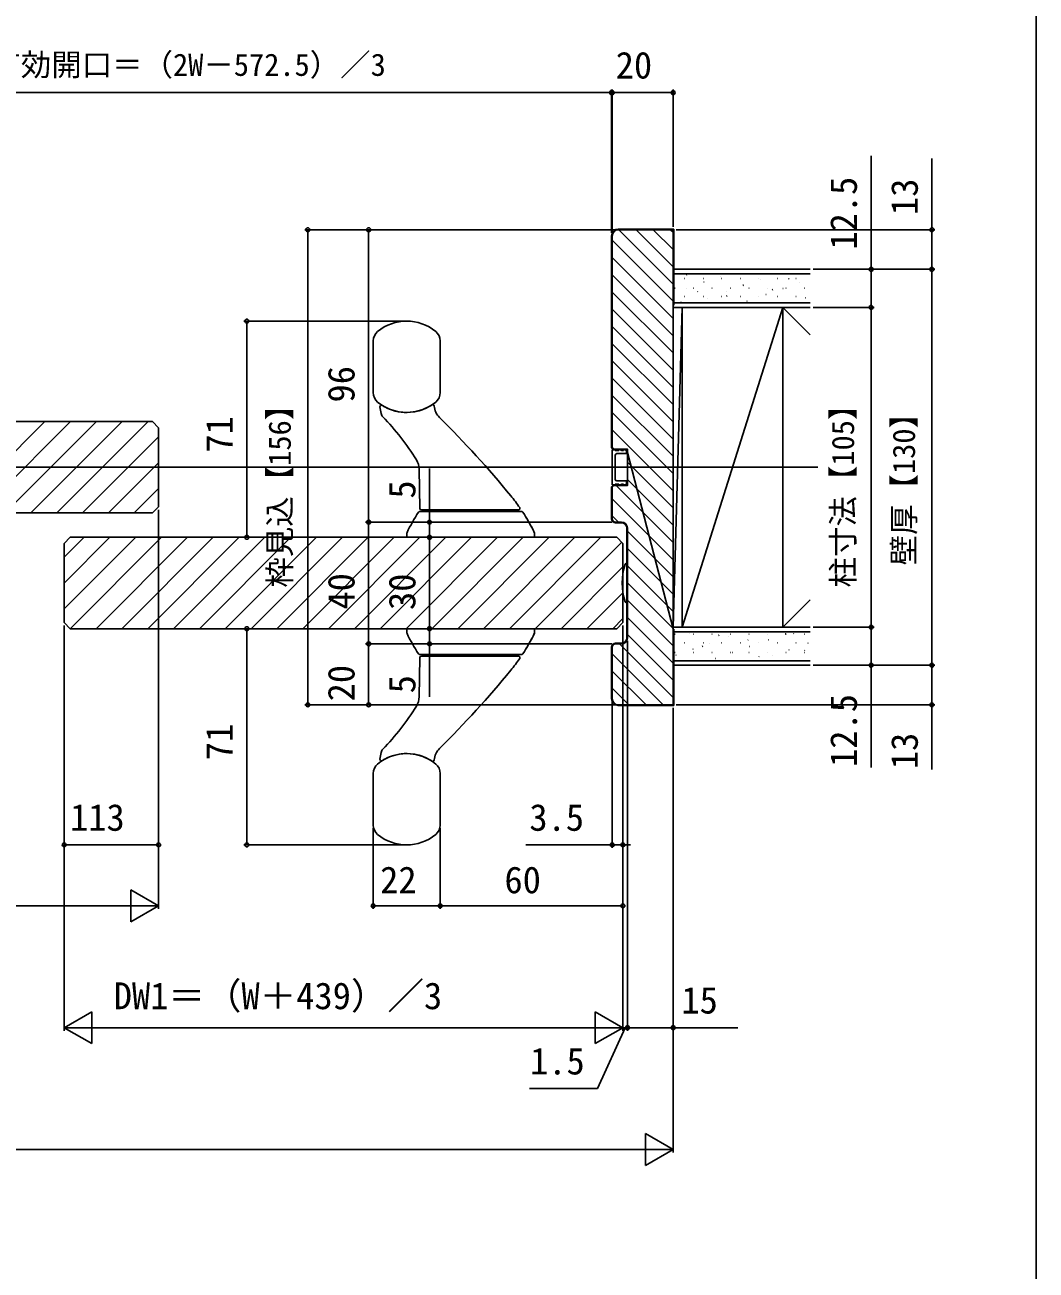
# Model space of a CAD drawing. Units: millimetres, scale not verified. Extents: x -525 to 525, y -783 to 779.
# Drawn here: x 192.9 to 525, y -1.9 to 406.9 of the extents above; entities that cross this region are included whole.
import ezdxf
from ezdxf.enums import TextEntityAlignment as Align

# ---------------------------------------------------------------- set-up
doc = ezdxf.new("R2010")
doc.units = ezdxf.units.MM
doc.header["$LTSCALE"] = 4
for name, color, linetype in [('0-3_YKK_11', 7, 'Continuous'), ('0-4_YKK_12', 2, 'Continuous'), ('0-5_YKK_13', 4, 'Continuous'), ('0-7_YKK_D', 6, 'Continuous'), ('0-8_YKK_ZWAK', 7, 'Continuous'), ('0-9_YSS_K', 3, 'Continuous')]:
    doc.layers.add(name, color=color, linetype=linetype)
doc.styles.add('ＭＳ ゴシック', font='')
doc.styles.get('ＭＳ ゴシック').set_extended_font_data('MS Gothic')

msp = doc.modelspace()

# ---------------------------------------------------------------- linework, layer by layer
at = {"layer": '0-3_YKK_11'}
for p, q in [((405.991, 339.895), (387.791, 339.895)), ((405.991, 339.895), (405.991, 314.895)), ((405.991, 314.895), (405.791, 314.895)), ((390.591, 266.495), (390.791, 266.495)), ((405.791, 208.695), (390.791, 266.495)), ((390.591, 256.895), (390.791, 256.895)), ((386.791, 243.695), (388.791, 243.695)), ((388.791, 243.495), (386.791, 243.495)), ((390.591, 205.695), (390.591, 241.695)), ((390.791, 241.695), (390.791, 205.695)), ((405.791, 208.495), (405.991, 208.495)), ((385.591, 185.695), (385.591, 202.695)), ((385.791, 202.695), (385.791, 185.695)), ((386.791, 203.895), (388.791, 203.895)), ((388.791, 203.695), (386.791, 203.695))]:
    msp.add_line(p, q, dxfattribs=at)
for points in [[(405.791, 208.695), (405.791, 314.695), (405.791, 339.695), (387.791, 339.695)], [(385.591, 337.695), (385.591, 268.112), (386.208, 267.495), (390.591, 267.495), (390.591, 266.495)], [(385.791, 337.695), (385.791, 268.195), (386.291, 267.695), (390.791, 267.695), (390.791, 266.695), (390.791, 256.695), (390.791, 255.695), (386.291, 255.695), (385.791, 255.195), (385.791, 244.695)], [(385.591, 244.695), (385.591, 255.278), (386.208, 255.895), (390.591, 255.895), (390.591, 256.895)], [(387.791, 183.695), (405.791, 183.695), (405.791, 208.695)], [(405.991, 208.495), (405.991, 183.495), (387.791, 183.495)]]:
    msp.add_lwpolyline(points, dxfattribs=at)
for centre, radius, start, end in [((387.791, 337.695), 2.2, 90.00001, 179.99999), ((387.791, 337.695), 2, 90.00001, 179.99999), ((386.791, 244.695), 1.2, 180.00001, 269.99999), ((386.791, 244.695), 1, 180.00001, 269.99999), ((388.791, 241.695), 2, 0.00001, 89.99999), ((388.791, 241.695), 1.8, 0.00001, 89.99999), ((388.791, 205.695), 2, 270.00001, 359.99999), ((388.791, 205.695), 1.8, 270.00001, 359.99999), ((386.791, 202.695), 1.2, 90.00001, 179.99999), ((386.791, 202.695), 1, 90.00001, 179.99999), ((387.791, 185.695), 2.2, 180.00001, 269.99999), ((387.791, 185.695), 2, 180.00001, 269.99999)]:
    msp.add_arc(centre, radius, start, end, dxfattribs=at)
at = {"layer": '0-4_YKK_12'}
for p, q in [((234.791, 276.695), (85.291, 276.695)), ((169.406, 246.695), (199.406, 276.695)), ((177.891, 246.695), (207.891, 276.695)), ((186.376, 246.695), (216.376, 276.695)), ((194.862, 246.695), (224.862, 276.695)), ((203.347, 246.695), (233.347, 276.695)), ((234.791, 276.695), (236.791, 274.695)), ((236.791, 248.695), (236.791, 274.695)), ((211.832, 246.695), (236.791, 271.653)), ((-103.209, 261.695), (453.291, 261.695)), ((220.318, 246.695), (236.791, 263.168)), ((228.803, 246.695), (236.791, 254.683)), ((234.791, 246.695), (85.291, 246.695)), ((234.791, 246.695), (236.791, 248.695)), ((205.791, 236.695), (207.791, 238.695)), ((205.791, 232.168), (212.318, 238.695)), ((205.791, 223.683), (220.803, 238.695)), ((205.791, 215.197), (229.288, 238.695)), ((207.782, 208.703), (237.773, 238.695)), ((387.291, 238.695), (207.791, 238.695)), ((216.259, 208.695), (246.259, 238.695)), ((224.744, 208.695), (254.744, 238.695)), ((233.229, 208.695), (263.229, 238.695)), ((241.715, 208.695), (271.715, 238.695)), ((250.2, 208.695), (280.2, 238.695)), ((258.685, 208.695), (288.685, 238.695)), ((267.17, 208.695), (297.17, 238.695)), ((275.656, 208.695), (305.656, 238.695)), ((284.141, 208.695), (314.141, 238.695)), ((292.626, 208.695), (322.626, 238.695)), ((301.111, 208.695), (331.111, 238.695)), ((309.597, 208.695), (339.597, 238.695)), ((318.082, 208.695), (348.082, 238.695)), ((326.567, 208.695), (356.567, 238.695)), ((335.053, 208.695), (365.053, 238.695)), ((343.538, 208.695), (373.538, 238.695)), ((352.023, 208.695), (382.023, 238.695)), ((387.291, 238.695), (389.291, 236.695)), ((205.791, 236.695), (205.791, 210.695)), ((360.508, 208.695), (388.9, 237.086)), ((389.291, 210.695), (389.291, 236.695)), ((368.994, 208.695), (389.291, 228.992)), ((377.479, 208.695), (389.291, 220.506)), ((207.791, 208.695), (205.791, 210.695)), ((387.291, 208.695), (207.791, 208.695)), ((385.964, 208.695), (389.291, 212.021)), ((387.291, 208.695), (389.291, 210.695))]:
    msp.add_line(p, q, dxfattribs=at)
at = {"layer": '0-5_YKK_13'}
for p, q in [((307.291, 286.21), (307.291, 303.18)), ((329.291, 303.18), (329.291, 286.21)), ((309.498, 281.518), (309.888, 279.31)), ((385.791, 267.445), (385.791, 255.945)), ((386.791, 267.445), (385.791, 267.445)), ((386.791, 267.195), (386.791, 267.445)), ((387.991, 267.195), (386.791, 267.195)), ((390.491, 266.195), (387.291, 266.195)), ((388.991, 267.195), (387.991, 267.695)), ((387.991, 267.195), (387.991, 267.695)), ((389.491, 267.195), (388.991, 267.195)), ((390.491, 267.195), (389.491, 267.695)), ((389.491, 267.195), (389.491, 267.695)), ((390.491, 267.195), (390.491, 266.195)), ((386.791, 257.695), (386.791, 265.695)), ((322.374, 261.087), (322.599, 248.186)), ((386.791, 255.945), (385.791, 255.945)), ((386.791, 255.945), (386.791, 256.195)), ((387.991, 256.195), (386.791, 256.195)), ((390.491, 257.195), (387.291, 257.195)), ((387.991, 255.695), (387.991, 256.195)), ((388.991, 256.195), (387.991, 255.695)), ((389.491, 256.195), (388.991, 256.195)), ((389.491, 255.695), (389.491, 256.195)), ((390.491, 256.195), (389.491, 255.695)), ((390.491, 257.195), (390.491, 256.195)), ((323.099, 247.695), (323.599, 247.695)), ((323.107, 247.195), (323.17, 247.195)), ((323.17, 247.195), (355.411, 247.195)), ((323.599, 247.695), (354.389, 247.695)), ((325.591, 247.195), (325.591, 247.695)), ((352.991, 247.195), (352.991, 247.695)), ((355.412, 247.195), (355.474, 247.195)), ((319.291, 238.695), (359.291, 238.695)), ((360.286, 238.83), (360.238, 240.195)), ((390.591, 230.095), (390.311, 230.095)), ((390.591, 230.095), (390.591, 217.295)), ((390.311, 217.295), (390.591, 217.295)), ((319.291, 208.695), (359.291, 208.695)), ((360.286, 208.559), (360.238, 207.195)), ((322.374, 186.302), (322.599, 199.204)), ((323.099, 199.695), (323.599, 199.695)), ((323.107, 200.195), (323.17, 200.195)), ((323.17, 200.195), (355.411, 200.195)), ((323.599, 199.695), (354.389, 199.695)), ((325.591, 200.195), (325.591, 199.695)), ((352.991, 200.195), (352.991, 199.695)), ((355.412, 200.195), (355.474, 200.195)), ((309.498, 165.872), (309.888, 168.08)), ((307.291, 161.18), (307.291, 144.21)), ((329.291, 144.21), (329.291, 161.18))]:
    msp.add_line(p, q, dxfattribs=at)
for points in [[(326.555, 282.177), (326.489, 282.133), (326.321, 282.026), (326.099, 281.887)], [(310.81, 281.693), (310.655, 281.784), (310.511, 281.87), (310.385, 281.947), (310.293, 282.005), (310.258, 282.027)], [(322.578, 247.195), (322.612, 247.195), (322.706, 247.195), (322.841, 247.195), (323, 247.195), (323.17, 247.195)], [(354.389, 247.695), (354.512, 247.695), (354.631, 247.695), (354.743, 247.695), (354.842, 247.695), (354.922, 247.695), (354.975, 247.695), (354.993, 247.695)], [(355.411, 247.195), (355.533, 247.195), (355.65, 247.195), (355.76, 247.195), (355.857, 247.195), (355.935, 247.195), (355.986, 247.195), (356.004, 247.195)], [(319.291, 238.695), (318.291, 238.695), (318.339, 240.09)], [(360.242, 240.09), (360.291, 238.695), (359.291, 238.695)], [(319.291, 208.695), (318.291, 208.695), (318.339, 207.3)], [(360.242, 207.3), (360.291, 208.695), (359.291, 208.695)], [(322.578, 200.195), (322.612, 200.195), (322.706, 200.195), (322.841, 200.195), (323, 200.195), (323.17, 200.195)], [(354.389, 199.695), (354.512, 199.695), (354.631, 199.695), (354.743, 199.695), (354.842, 199.695), (354.922, 199.695), (354.975, 199.695), (354.993, 199.695)], [(355.411, 200.195), (355.533, 200.195), (355.65, 200.195), (355.76, 200.195), (355.857, 200.195), (355.935, 200.195), (355.986, 200.195), (356.004, 200.195)], [(310.81, 165.696), (310.655, 165.606), (310.511, 165.519), (310.385, 165.442), (310.293, 165.385), (310.258, 165.363)], [(326.555, 165.213), (326.489, 165.256), (326.321, 165.364), (326.099, 165.503)]]:
    msp.add_lwpolyline(points, dxfattribs=at)
for points in [[(318.339, 240.09), (318.339, 240.09), (318.339, 240.09), (318.339, 240.09)], [(318.389, 240.29), (318.389, 240.29), (318.389, 240.29), (318.389, 240.29), (318.389, 240.29), (318.389, 240.29), (318.389, 240.29), (318.389, 240.29)], [(360.242, 240.09), (360.242, 240.09), (360.242, 240.09), (360.242, 240.09)], [(318.339, 207.3), (318.339, 207.3), (318.339, 207.3), (318.339, 207.3)], [(318.389, 207.1), (318.389, 207.1), (318.389, 207.1), (318.389, 207.1), (318.389, 207.1), (318.389, 207.1), (318.389, 207.1), (318.389, 207.1)], [(360.242, 207.3), (360.242, 207.3), (360.242, 207.3), (360.242, 207.3)]]:
    msp.add_lwpolyline(points, close=True, dxfattribs=at)
for centre, radius, start, end in [((318.291, 294.695), 15, 50.4788, 129.5212), ((311.291, 303.18), 4, 129.5212, 180), ((325.291, 303.18), 4, 360, 50.4788), ((311.291, 286.21), 4, 180, 230.4788), ((325.291, 286.21), 4, 309.5212, 360), ((318.291, 294.695), 15, 230.4788, 309.5212), ((309.991, 281.604), 0.5, 57.62322, 190), ((326.83, 281.759), 0.5, 4.66765, 123.43083), ((311.857, 279.657), 2, 190, 224.4781), ((253.349, 222.205), 80, 31.60243, 44.4781), ((318.291, 294.695), 15, 240.08524, 301.3671), ((333.309, 282.288), 6, 184.66765, 225.17028), ((82.328, 29.811), 350, 39.47926, 45.17028), ((387.291, 265.695), 0.5, 90, 180), ((316.375, 260.982), 6, 1, 31.60243), ((387.291, 257.695), 0.5, 180, 270), ((306.166, 214.193), 60, 34.85225, 39.47926), ((372.416, 214.193), 60, 146.88973, 154.21782), ((322.578, 246.695), 0.5, 90, 146.88973), ((323.099, 248.195), 0.5, 181, 270), ((354.993, 248.195), 0.5, 270, 34.85225), ((356.004, 246.695), 0.5, 33.11027, 90), ((306.165, 214.193), 60, 25.78218, 33.11027), ((306.165, 214.193), 60, 25.68141, 31.50112), ((318.839, 240.072), 0.5, 154.21785, 178), ((318.839, 240.072), 0.5, 154.2168, 178.00012), ((359.742, 240.072), 0.5, 1.99988, 25.7832), ((410.071, 223.695), 20.98, 162.8442, 197.1558), ((390.311, 229.795), 0.3, 90, 162.8442), ((390.311, 217.595), 0.3, 197.1558, 270), ((318.839, 207.317), 0.5, 182, 205.78215), ((318.839, 207.317), 0.5, 181.99988, 205.7832), ((372.416, 233.197), 60, 205.78218, 213.11027), ((306.165, 233.197), 60, 326.88973, 334.21782), ((306.165, 233.197), 60, 328.49888, 334.31859), ((359.742, 207.317), 0.5, 334.2168, 358.00012), ((322.578, 200.695), 0.5, 213.11027, 270), ((356.004, 200.695), 0.5, 270, 326.88973), ((323.099, 199.195), 0.5, 90, 179), ((306.166, 233.197), 60, 320.52074, 325.14775), ((354.993, 199.195), 0.5, 325.14775, 90), ((82.328, 417.578), 350, 314.82972, 320.52074), ((316.375, 186.407), 6, 328.39757, 359), ((253.349, 225.185), 80, 315.5219, 328.39757), ((318.291, 152.695), 15, 50.4788, 129.5212), ((311.857, 167.733), 2, 135.5219, 170), ((318.291, 152.695), 15, 58.6329, 119.91476), ((333.309, 165.101), 6, 134.82972, 175.33235), ((311.291, 161.18), 4, 129.5212, 180), ((309.991, 165.785), 0.5, 170, 302.37678), ((326.83, 165.63), 0.5, 236.56917, 355.33235), ((325.291, 161.18), 4, 0, 50.4788), ((311.291, 144.21), 4, 180, 230.4788), ((325.291, 144.21), 4, 309.5212, 0), ((318.291, 152.695), 15, 230.4788, 309.5212)]:
    msp.add_arc(centre, radius, start, end, dxfattribs=at)
at = {"layer": '0-7_YKK_D'}
for p, q in [((151.291, 384.695), (385.591, 384.695)), ((385.591, 338.695), (385.591, 385.695)), ((385.791, 338.695), (385.791, 385.695)), ((405.791, 384.695), (385.791, 384.695)), ((405.791, 340.695), (405.791, 385.695)), ((470.791, 363.993), (470.791, 326.695)), ((490.791, 363.091), (490.791, 339.695)), ((386.791, 339.695), (284.791, 339.695)), ((285.791, 339.695), (285.791, 183.695)), ((386.791, 339.695), (304.791, 339.695)), ((305.791, 243.695), (305.791, 339.695)), ((406.791, 339.695), (491.791, 339.695)), ((490.791, 339.695), (490.791, 326.695)), ((451.791, 326.695), (471.791, 326.695)), ((451.791, 326.695), (491.791, 326.695)), ((451.791, 326.695), (491.791, 326.695)), ((470.791, 326.695), (470.791, 314.195)), ((490.791, 326.695), (490.791, 196.695)), ((451.791, 314.195), (471.791, 314.195)), ((451.791, 314.195), (471.791, 314.195)), ((470.791, 314.195), (470.791, 209.195)), ((317.291, 309.695), (264.791, 309.695)), ((265.791, 309.695), (265.791, 238.695)), ((325.791, 261.25), (325.791, 243.695)), ((236.791, 247.695), (236.791, 136.695)), ((236.791, 247.695), (236.791, 116.695)), ((385.791, 243.695), (304.791, 243.695)), ((385.791, 243.695), (304.791, 243.695)), ((305.791, 243.695), (305.791, 203.695)), ((385.791, 243.695), (324.791, 243.695)), ((325.791, 243.695), (325.791, 238.695)), ((325.791, 238.695), (325.791, 208.695)), ((205.791, 209.695), (205.791, 136.695)), ((205.791, 209.695), (205.791, 76.695)), ((265.791, 137.695), (265.791, 208.695)), ((325.791, 203.695), (325.791, 208.695)), ((389.291, 209.695), (389.291, 136.695)), ((389.291, 209.695), (389.291, 76.695)), ((389.291, 209.695), (389.291, 76.695)), ((389.291, 209.695), (389.291, 116.695)), ((451.791, 209.195), (471.791, 209.195)), ((451.791, 209.195), (471.791, 209.195)), ((390.791, 204.695), (390.791, 76.695)), ((390.791, 204.695), (390.791, 76.695)), ((385.791, 203.695), (304.791, 203.695)), ((385.791, 203.695), (304.791, 203.695)), ((305.791, 203.695), (305.791, 183.695)), ((385.791, 203.695), (324.791, 203.695)), ((325.791, 186.352), (325.791, 203.695)), ((451.791, 196.695), (471.791, 196.695)), ((451.791, 196.695), (491.791, 196.695)), ((451.791, 196.695), (491.791, 196.695)), ((385.791, 184.695), (385.791, 136.695)), ((386.791, 183.695), (284.791, 183.695)), ((386.791, 183.695), (304.791, 183.695)), ((405.791, 182.695), (405.791, 36.695)), ((405.791, 182.695), (405.791, 76.695)), ((406.791, 183.695), (491.791, 183.695)), ((307.291, 143.21), (307.291, 116.695)), ((329.291, 143.21), (329.291, 116.695)), ((329.291, 143.21), (329.291, 116.695)), ((236.791, 137.695), (205.791, 137.695)), ((317.291, 137.695), (264.791, 137.695)), ((385.791, 137.695), (357.463, 137.695)), ((389.291, 137.695), (385.791, 137.695)), ((389.291, 137.695), (391.841, 137.695)), ((236.791, 117.695), (227.697, 122.945)), ((227.697, 122.945), (227.697, 112.445)), ((93.791, 117.695), (226.291, 117.695)), ((236.791, 117.695), (218.604, 117.695)), ((236.791, 117.695), (227.697, 112.445)), ((329.291, 117.695), (307.291, 117.695)), ((389.291, 117.695), (329.291, 117.695)), ((205.791, 77.695), (214.884, 82.945)), ((214.884, 72.445), (214.884, 82.945)), ((389.291, 77.695), (380.197, 82.945)), ((380.197, 82.945), (380.197, 72.445)), ((205.791, 77.695), (214.884, 72.445)), ((205.791, 77.695), (223.977, 77.695)), ((378.791, 77.695), (216.291, 77.695)), ((389.291, 77.695), (371.104, 77.695)), ((389.291, 77.695), (380.197, 72.445)), ((389.291, 77.695), (386.741, 77.695)), ((389.291, 77.695), (390.791, 77.695)), ((389.291, 77.695), (390.791, 77.695)), ((390.791, 77.695), (393.341, 77.695)), ((405.791, 37.695), (396.697, 42.945)), ((396.697, 42.945), (396.697, 32.445)), ((-45.209, 37.695), (395.291, 37.695)), ((405.791, 37.695), (387.604, 37.695)), ((405.791, 37.695), (396.697, 32.445))]:
    msp.add_line(p, q, dxfattribs=at)
for points in [[(470.791, 209.195), (470.791, 196.695), (470.791, 163.145)], [(490.791, 196.695), (490.791, 183.695), (490.791, 162.418)], [(390.041, 77.695), (380.92, 57.695), (358.647, 57.695)], [(390.791, 77.695), (405.791, 77.695), (427.068, 77.695)]]:
    msp.add_lwpolyline(points, dxfattribs=at)
for centre in [(385.591, 384.695), (385.791, 384.695), (405.791, 384.695), (285.791, 339.695), (305.791, 339.695), (490.791, 339.695), (470.791, 326.695), (490.791, 326.695), (490.791, 326.695), (470.791, 314.195), (470.791, 314.195), (265.791, 309.695), (305.791, 243.695), (305.791, 243.695), (325.791, 243.695), (265.791, 238.695), (325.791, 238.695), (325.791, 238.695), (265.791, 208.695), (325.791, 208.695), (325.791, 208.695), (470.791, 209.195), (470.791, 209.195), (305.791, 203.695), (305.791, 203.695), (325.791, 203.695), (470.791, 196.695), (490.791, 196.695), (490.791, 196.695), (285.791, 183.695), (305.791, 183.695), (490.791, 183.695), (205.791, 137.695), (236.791, 137.695), (265.791, 137.695), (385.791, 137.695), (389.291, 137.695), (307.291, 117.695), (329.291, 117.695), (329.291, 117.695), (389.291, 117.695), (390.791, 77.695), (390.791, 77.695), (405.791, 77.695)]:
    msp.add_circle(centre, 0.637, dxfattribs=at)
at = {"layer": '0-8_YKK_ZWAK'}
msp.add_lwpolyline([(-525, -783.3), (525, -783.3), (525, 746.7)], dxfattribs=at)
at = {"layer": '0-9_YSS_K'}
for p, q in [((405.791, 321.868), (387.964, 339.695)), ((405.791, 327.525), (393.621, 339.695)), ((405.791, 333.182), (399.278, 339.695)), ((405.791, 338.839), (404.934, 339.695)), ((405.791, 316.211), (385.791, 336.211)), ((405.791, 310.554), (385.791, 330.554)), ((405.791, 304.897), (385.791, 324.897)), ((405.791, 325.195), (450.791, 325.195)), ((409.565, 323.704), (409.665, 323.704)), ((410.131, 324.796), (410.298, 324.906)), ((415.645, 323.704), (415.745, 323.704)), ((421.313, 324.468), (421.332, 324.475)), ((421.725, 323.704), (421.825, 323.704)), ((427.805, 323.704), (427.905, 323.704)), ((433.885, 323.704), (433.985, 323.704)), ((434.332, 323.396), (434.351, 323.403)), ((439.965, 323.704), (440.065, 323.704)), ((443.708, 323.513), (443.875, 323.624)), ((446.045, 323.704), (446.145, 323.704)), ((405.791, 299.241), (385.791, 319.241)), ((406.335, 320.474), (406.435, 320.474)), ((410.247, 320.549), (410.265, 320.556)), ((412.415, 320.474), (412.515, 320.474)), ((413.741, 319.349), (413.907, 319.459)), ((415.827, 322.525), (415.846, 322.532)), ((418.495, 320.474), (418.595, 320.474)), ((423.265, 319.477), (423.284, 319.484)), ((424.575, 320.474), (424.675, 320.474)), ((428.724, 321.431), (428.891, 321.542)), ((428.846, 321.454), (428.864, 321.46)), ((430.655, 320.474), (430.755, 320.474)), ((436.735, 320.474), (436.835, 320.474)), ((438.33, 319.953), (438.497, 320.064)), ((441.864, 320.382), (441.883, 320.388)), ((442.815, 320.474), (442.915, 320.474)), ((447.35, 322.325), (447.369, 322.331)), ((448.895, 320.474), (448.995, 320.474)), ((450.791, 315.695), (405.791, 315.695)), ((408.362, 315.789), (408.529, 315.899)), ((409.565, 317.724), (409.665, 317.724)), ((415.645, 317.724), (415.745, 317.724)), ((417.025, 317.268), (417.044, 317.274)), ((421.725, 317.724), (421.825, 317.724)), ((423.346, 317.871), (423.513, 317.982)), ((427.805, 317.724), (427.905, 317.724)), ((430.043, 316.196), (430.062, 316.203)), ((433.885, 317.724), (433.985, 317.724)), ((436.284, 318.406), (436.302, 318.412)), ((439.965, 317.724), (440.065, 317.724)), ((446.045, 317.724), (446.145, 317.724)), ((449.302, 317.334), (449.321, 317.34)), ((405.791, 293.584), (385.791, 313.584)), ((405.791, 314.195), (450.791, 314.195)), ((405.791, 314.195), (405.791, 209.195)), ((405.791, 209.195), (408.791, 314.195)), ((441.791, 314.195), (408.791, 209.195)), ((408.791, 314.195), (408.791, 209.195)), ((440.791, 314.195), (410.791, 314.195)), ((441.791, 314.195), (441.791, 209.195)), ((450.791, 305.195), (441.791, 314.195)), ((405.791, 287.927), (385.791, 307.927)), ((405.791, 282.27), (385.791, 302.27)), ((405.791, 276.613), (385.791, 296.613)), ((405.791, 270.956), (385.791, 290.956)), ((405.791, 265.299), (385.791, 285.299)), ((405.791, 259.643), (385.791, 279.643)), ((405.791, 253.986), (385.791, 273.986)), ((386.425, 267.695), (385.791, 268.329)), ((405.791, 248.329), (390.791, 263.329)), ((405.791, 242.672), (390.791, 257.672)), ((405.791, 237.015), (387.111, 255.695)), ((405.791, 231.358), (385.791, 251.358)), ((387.797, 243.695), (385.791, 245.701)), ((405.791, 225.701), (390.791, 240.701)), ((405.791, 220.045), (390.791, 235.045)), ((405.791, 214.388), (390.791, 229.388)), ((405.791, 208.731), (390.791, 223.731)), ((405.791, 203.074), (390.791, 218.074)), ((450.791, 218.195), (441.791, 209.195)), ((405.791, 197.417), (390.791, 212.417)), ((405.791, 209.195), (450.791, 209.195)), ((410.791, 209.195), (440.791, 209.195)), ((405.791, 191.76), (390.791, 206.76)), ((450.791, 207.695), (405.791, 207.695)), ((405.791, 204.389), (405.896, 204.458)), ((406.335, 206.854), (406.435, 206.854)), ((411.013, 207.183), (411.032, 207.189)), ((412.415, 206.854), (412.515, 206.854)), ((418.495, 206.854), (418.595, 206.854)), ((420.713, 206.43), (420.88, 206.54)), ((424.032, 206.111), (424.05, 206.117)), ((424.575, 206.854), (424.675, 206.854)), ((430.318, 204.952), (430.485, 205.062)), ((430.655, 206.854), (430.755, 206.854)), ((436.735, 206.854), (436.835, 206.854)), ((437.05, 205.039), (437.069, 205.046)), ((442.631, 207.015), (442.649, 207.022)), ((442.815, 206.854), (442.915, 206.854)), ((445.302, 207.034), (445.469, 207.144)), ((448.895, 206.854), (448.995, 206.854)), ((402.543, 183.695), (385.791, 200.447)), ((405.791, 186.103), (388.199, 203.695)), ((406.335, 200.874), (406.435, 200.874)), ((409.565, 204.104), (409.665, 204.104)), ((412.305, 201.958), (412.324, 201.965)), ((412.415, 200.874), (412.515, 200.874)), ((415.334, 202.87), (415.501, 202.98)), ((415.645, 204.104), (415.745, 204.104)), ((417.791, 203.901), (417.81, 203.908)), ((418.495, 200.874), (418.595, 200.874)), ((421.725, 204.104), (421.825, 204.104)), ((424.575, 200.874), (424.675, 200.874)), ((425.324, 200.886), (425.343, 200.893)), ((427.805, 204.104), (427.905, 204.104)), ((430.655, 200.874), (430.755, 200.874)), ((430.81, 202.829), (430.829, 202.836)), ((433.885, 204.104), (433.985, 204.104)), ((436.735, 200.874), (436.835, 200.874)), ((439.965, 204.104), (440.065, 204.104)), ((442.815, 200.874), (442.915, 200.874)), ((443.828, 201.757), (443.847, 201.764)), ((446.045, 204.104), (446.145, 204.104)), ((448.895, 200.874), (448.995, 200.874)), ((448.912, 201.588), (449.079, 201.698)), ((450.069, 203.967), (450.087, 203.974)), ((405.791, 198.195), (450.791, 198.195)), ((406.725, 199.982), (406.744, 199.989)), ((419.743, 198.91), (419.762, 198.917)), ((433.928, 199.506), (434.095, 199.616)), ((438.342, 199.815), (438.361, 199.821)), ((396.886, 183.695), (385.791, 194.79)), ((391.229, 183.695), (385.791, 189.133))]:
    msp.add_line(p, q, dxfattribs=at)
for points in [[(450.791, 326.695), (405.791, 326.695), (405.791, 314.195)], [(450.791, 196.695), (405.791, 196.695), (405.791, 209.195)]]:
    msp.add_lwpolyline(points, dxfattribs=at)

# ---------------------------------------------------------------- texts
at = {"layer": '0-7_YKK_D', "style": 'ＭＳ ゴシック'}
for s, height, p in [('有効開口＝（2W－572.5）／3', 7.331, (181.537, 388.002)), ('20', 8.798, (386.927, 386.695)), ('113', 8.798, (207.723, 139.695)), ('3.5', 8.798, (358.577, 139.695)), ('22', 8.798, (309.563, 119.195)), ('60', 8.798, (350.393, 119.195)), ('DW1＝（W＋439）／3', 8.798, (222.063, 81.127)), ('15', 8.798, (408.5, 79.695)), ('1.5', 8.798, (358.806, 59.695))]:
    msp.add_text(s, height=height, dxfattribs=at).set_placement(p, align=Align.BOTTOM_LEFT)
for s, height, p in [('12.5', 8.798, (468.791, 333.152)), ('13', 8.798, (488.791, 344.523)), ('96', 8.798, (303.791, 282.968)), ('枠見込【156】', 7.331, (282.427, 222.178)), ('柱寸法【105】', 7.331, (467.427, 222.235)), ('71', 8.798, (263.791, 266.524)), ('壁厚【130】', 7.331, (487.427, 229.479)), ('5', 8.798, (323.791, 251.409)), ('40', 8.798, (303.791, 214.968)), ('30', 8.798, (323.791, 214.831)), ('20', 8.798, (303.791, 184.831)), ('5', 8.798, (323.791, 187.466)), ('12.5', 8.798, (468.791, 163.304)), ('71', 8.798, (263.791, 165.524)), ('13', 8.798, (488.791, 162.577))]:
    msp.add_text(s, height=height, rotation=90, dxfattribs=at).set_placement(p, align=Align.BOTTOM_LEFT)

doc.saveas('drawing.dxf')
